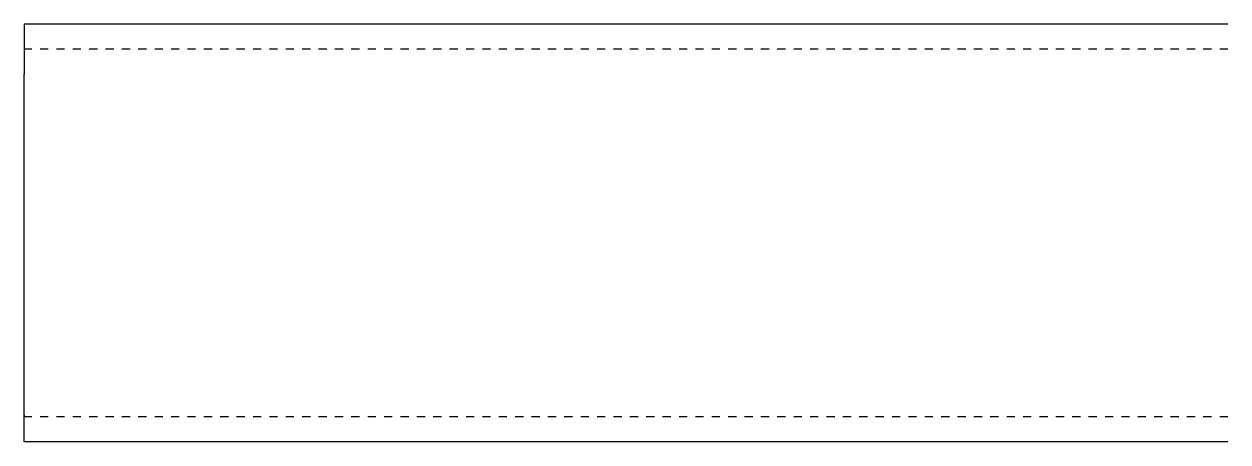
# Model space of a CAD drawing. Header units: millimetres. Extents: x 6 to 11638, y 4 to 152.
# Drawn here: x 8676.9 to 8964.9, y 43.3 to 143.3 of the extents above; entities that cross this region are included whole.
import ezdxf

# ---------------------------------------------------------------- set-up
doc = ezdxf.new("R2010")
doc.units = ezdxf.units.MM
doc.linetypes.add('DXK_LINE_DOT2', pattern=[3.9198, 1.9599, -1.9599])
doc.layers.add('STÅL', color=7, linetype='Continuous')

msp = doc.modelspace()

# ---------------------------------------------------------------- linework, layer by layer
at = {"layer": 'STÅL', "color": 2, "linetype": 'Continuous'}
for p, q in [((8676.93, 143.33), (8676.93, 131.33)), ((8964.93, 143.33), (8676.93, 143.33)), ((8676.93, 43.33), (8676.93, 131.33)), ((8964.93, 43.33), (8676.93, 43.33))]:
    msp.add_line(p, q, dxfattribs=at)
at = {"layer": 'STÅL', "color": 7, "linetype": 'DXK_LINE_DOT2'}
for p, q in [((8676.93, 143.33), (8676.93, 142.42)), ((8676.93, 142.42), (8676.93, 139.82)), ((8964.93, 137.33), (8676.93, 137.33)), ((8676.93, 49.79), (8676.93, 50.74)), ((8676.93, 49.79), (8676.93, 49.33)), ((8964.93, 49.33), (8676.93, 49.33)), ((8676.93, 43.33), (8676.93, 44.24))]:
    msp.add_line(p, q, dxfattribs=at)

doc.saveas('drawing.dxf')
